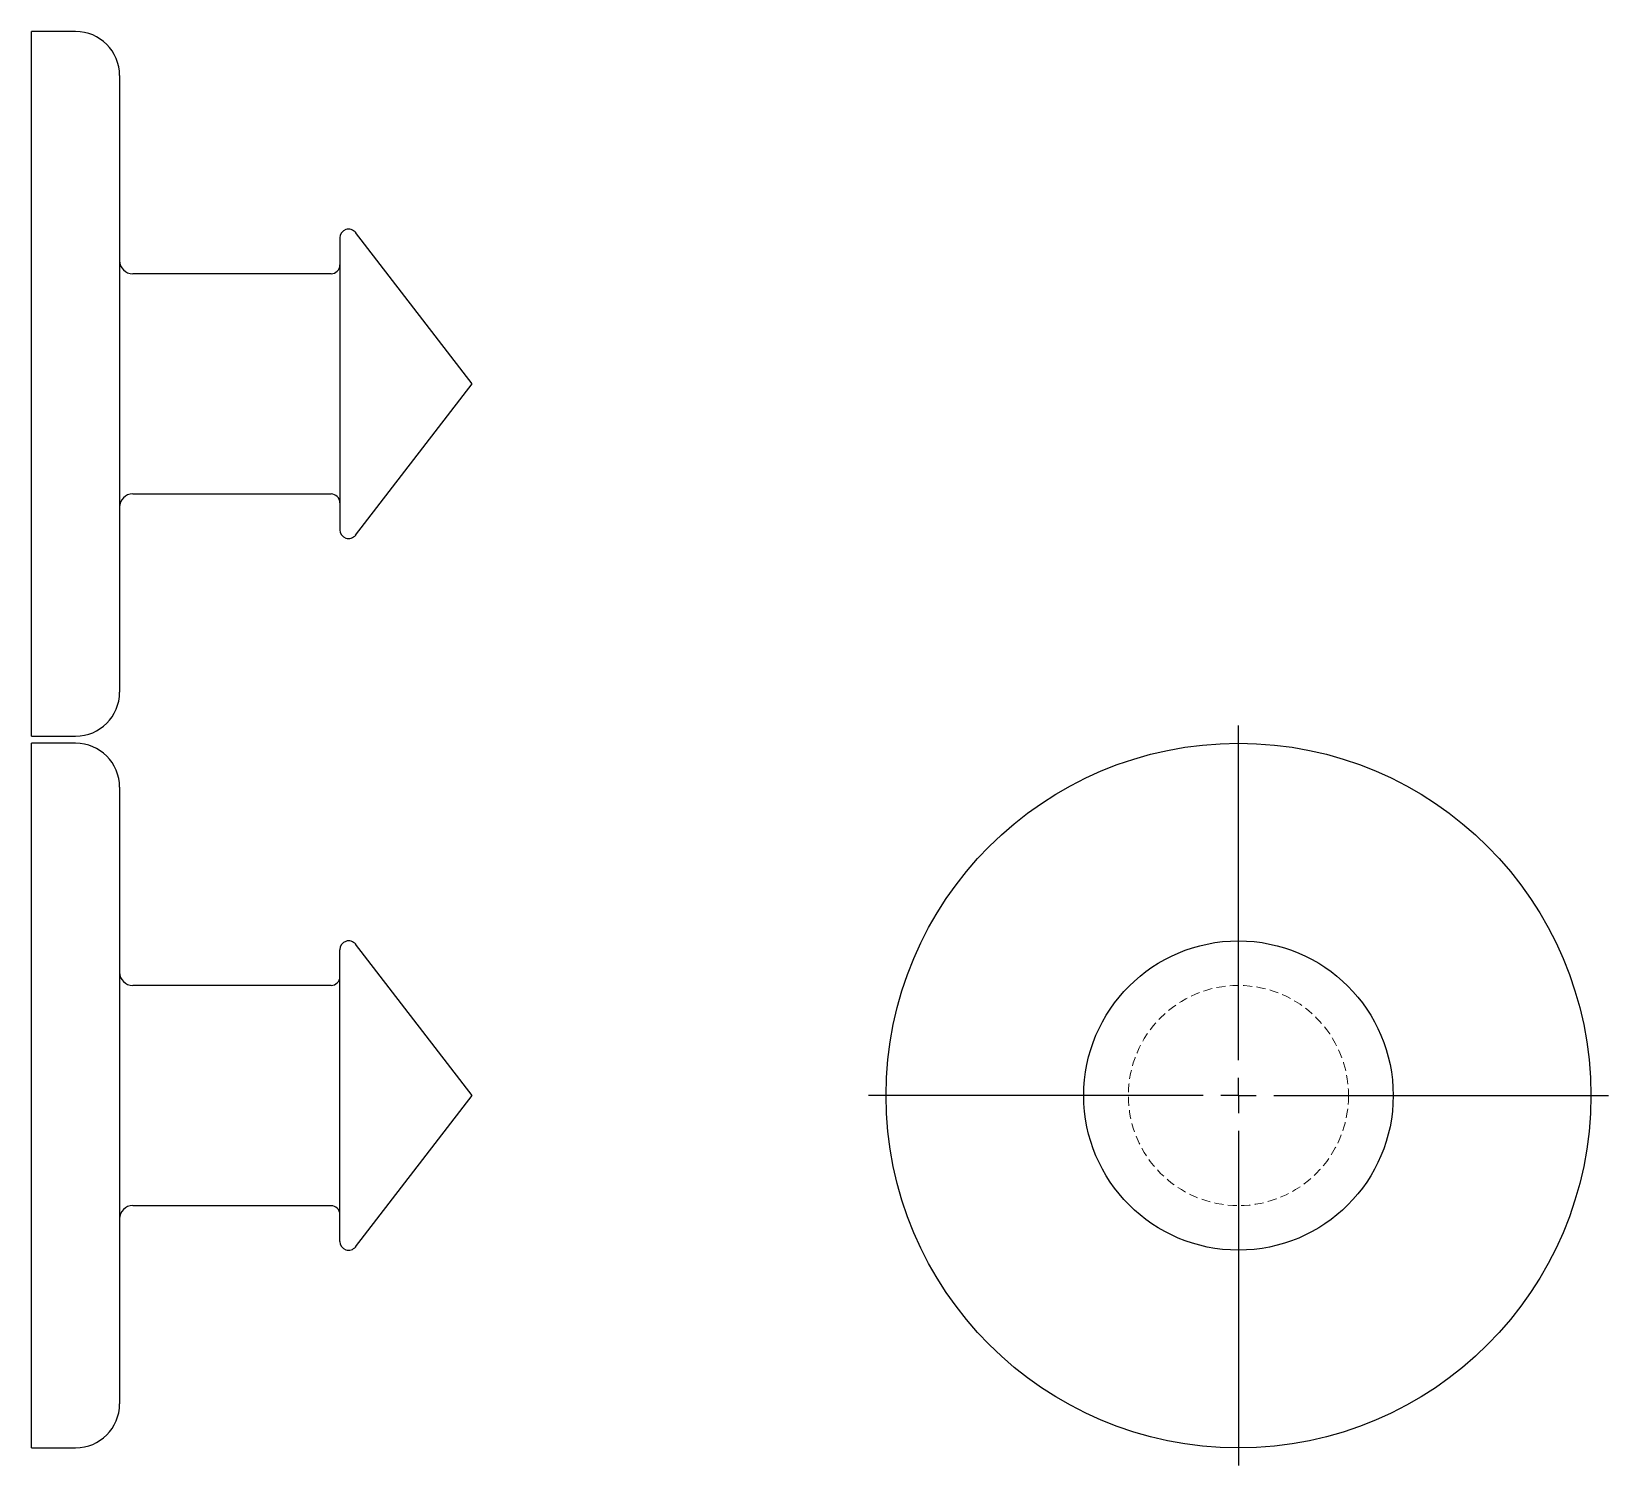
# Model space of a CAD drawing. Header units: millimetres. Extents: x 52 to 276, y 4 to 208.
import ezdxf

# ---------------------------------------------------------------- set-up
doc = ezdxf.new("R2010")
doc.units = ezdxf.units.MM
doc.linetypes.add('HIDDEN', pattern=[1.905, 1.27, -0.635])
doc.layers.add('10', color=7, linetype='Continuous')

# ---------------------------------------------------------------- blocks, each defined once
blk = doc.blocks.new('SW_CENTERMARKSYMBOL_0')
at = {"layer": '10', "color": 0}
for p, q in [((0, 5), (0, 52.5)), ((0, 0), (0, 2.5)), ((-5, 0), (-52.5, 0)), ((0, 0), (-2.5, 0)), ((0, 0), (0, -2.5)), ((0, 0), (2.5, 0)), ((5, 0), (52.5, 0)), ((0, -5), (0, -52.5))]:
    blk.add_line(p, q, dxfattribs=at)

msp = doc.modelspace()

# ---------------------------------------------------------------- linework, layer by layer
at = {"color": 7, "linetype": 'Continuous', "lineweight": 25}
for p, q in [((58, 208), (51.75, 208)), ((51.75, 108), (51.75, 208)), ((64.25, 201.75), (64.25, 114.25)), ((114.25, 158), (97.74, 179.46)), ((95.5, 178.7), (95.5, 137.3)), ((94.25, 173.62), (66.12, 173.62)), ((97.74, 136.54), (114.25, 158)), ((66.12, 142.38), (94.25, 142.38)), ((51.75, 108), (58, 108)), ((58, 107), (51.75, 107)), ((51.75, 57), (51.75, 107)), ((64.25, 100.75), (64.25, 57)), ((114.25, 57), (97.74, 78.46)), ((95.5, 36.3), (95.5, 77.7)), ((94.25, 72.62), (66.12, 72.62)), ((51.75, 7), (51.75, 57)), ((64.25, 57), (64.25, 13.25)), ((97.74, 35.54), (114.25, 57)), ((66.12, 41.38), (94.25, 41.38)), ((51.75, 7), (58, 7))]:
    msp.add_line(p, q, dxfattribs=at)
for radius in [50, 21.95]:
    msp.add_circle((223, 57), radius, dxfattribs=at)
at = {"color": 7, "linetype": 'HIDDEN', "lineweight": 18}
msp.add_circle((223, 57), 15.62, dxfattribs=at)
at = {"color": 7, "linetype": 'Continuous', "lineweight": 25}
for centre, radius, start, end in [((58, 201.75), 6.25, 0, 90), ((96.75, 178.7), 1.25, 37.5686, 180), ((66.12, 175.5), 1.88, 180, 270), ((94.25, 174.88), 1.25, 270, 0), ((66.12, 140.5), 1.88, 90, 180), ((94.25, 141.12), 1.25, 0, 90), ((96.75, 137.3), 1.25, 180, 322.4314), ((58, 114.25), 6.25, 270, 0), ((58, 100.75), 6.25, 0, 90), ((96.75, 77.7), 1.25, 37.5686, 180), ((66.12, 74.5), 1.88, 180, 270), ((94.25, 73.88), 1.25, 270, 0), ((66.12, 39.5), 1.88, 90, 180), ((94.25, 40.12), 1.25, 0, 90), ((96.75, 36.3), 1.25, 180, 322.4314), ((58, 13.25), 6.25, 270, 0)]:
    msp.add_arc(centre, radius, start, end, dxfattribs=at)

# ---------------------------------------------------------------- block references
at = {"layer": '10'}
msp.add_blockref('SW_CENTERMARKSYMBOL_0', (223, 57), dxfattribs=at)

doc.saveas('drawing.dxf')
